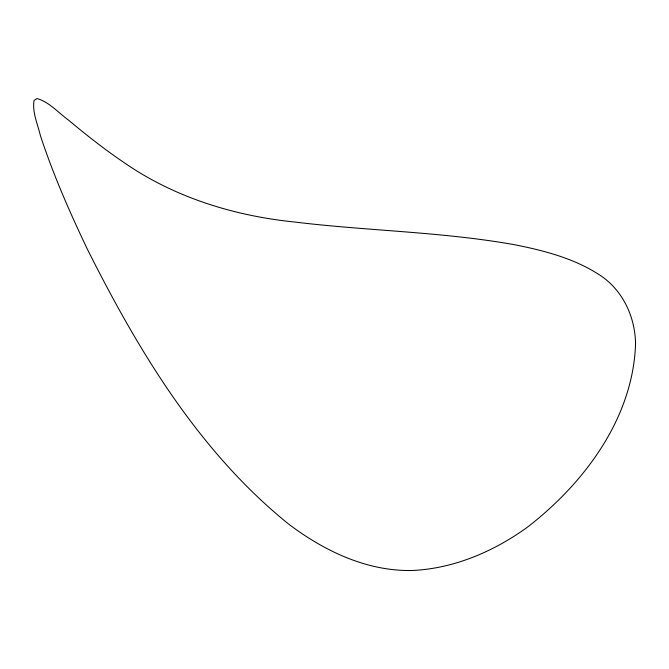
<?xml version="1.0" encoding="UTF-8"?>
<svg xmlns="http://www.w3.org/2000/svg" width="669" height="669" viewBox="0 0 669 669"><rect width="100%" height="100%" fill="white"/><g stroke="black" fill="none" stroke-linecap="round" stroke-linejoin="round"><path stroke-width="1" d="M635.55 343.958C633.05 418.108 584.455 483.01 527.707 526.971C494.165 551.289 454.744 568.307 413.016 570.481C367.197 571.635 324.415 551.08 288.565 524.036C199.145 451.809 138.533 351.108 87.589 249.637C69.81 212.399 53.127 174.542 40.316 135.289C37.615 123.916 32.187 112.434 34.019 100.517L36.962 98.519C49.381 102.098 58.22 112.635 68.397 120.035C86.201 134.887 104.397 149.304 123.623 162.274C173.973 197.313 233.857 215.811 294.502 222.008C367.942 230.972 442.309 231.725 515.247 244.846C545.57 250.908 576.31 258.978 602.142 276.665C623.692 292.052 635.199 317.825 635.55 343.958"/></g></svg>
